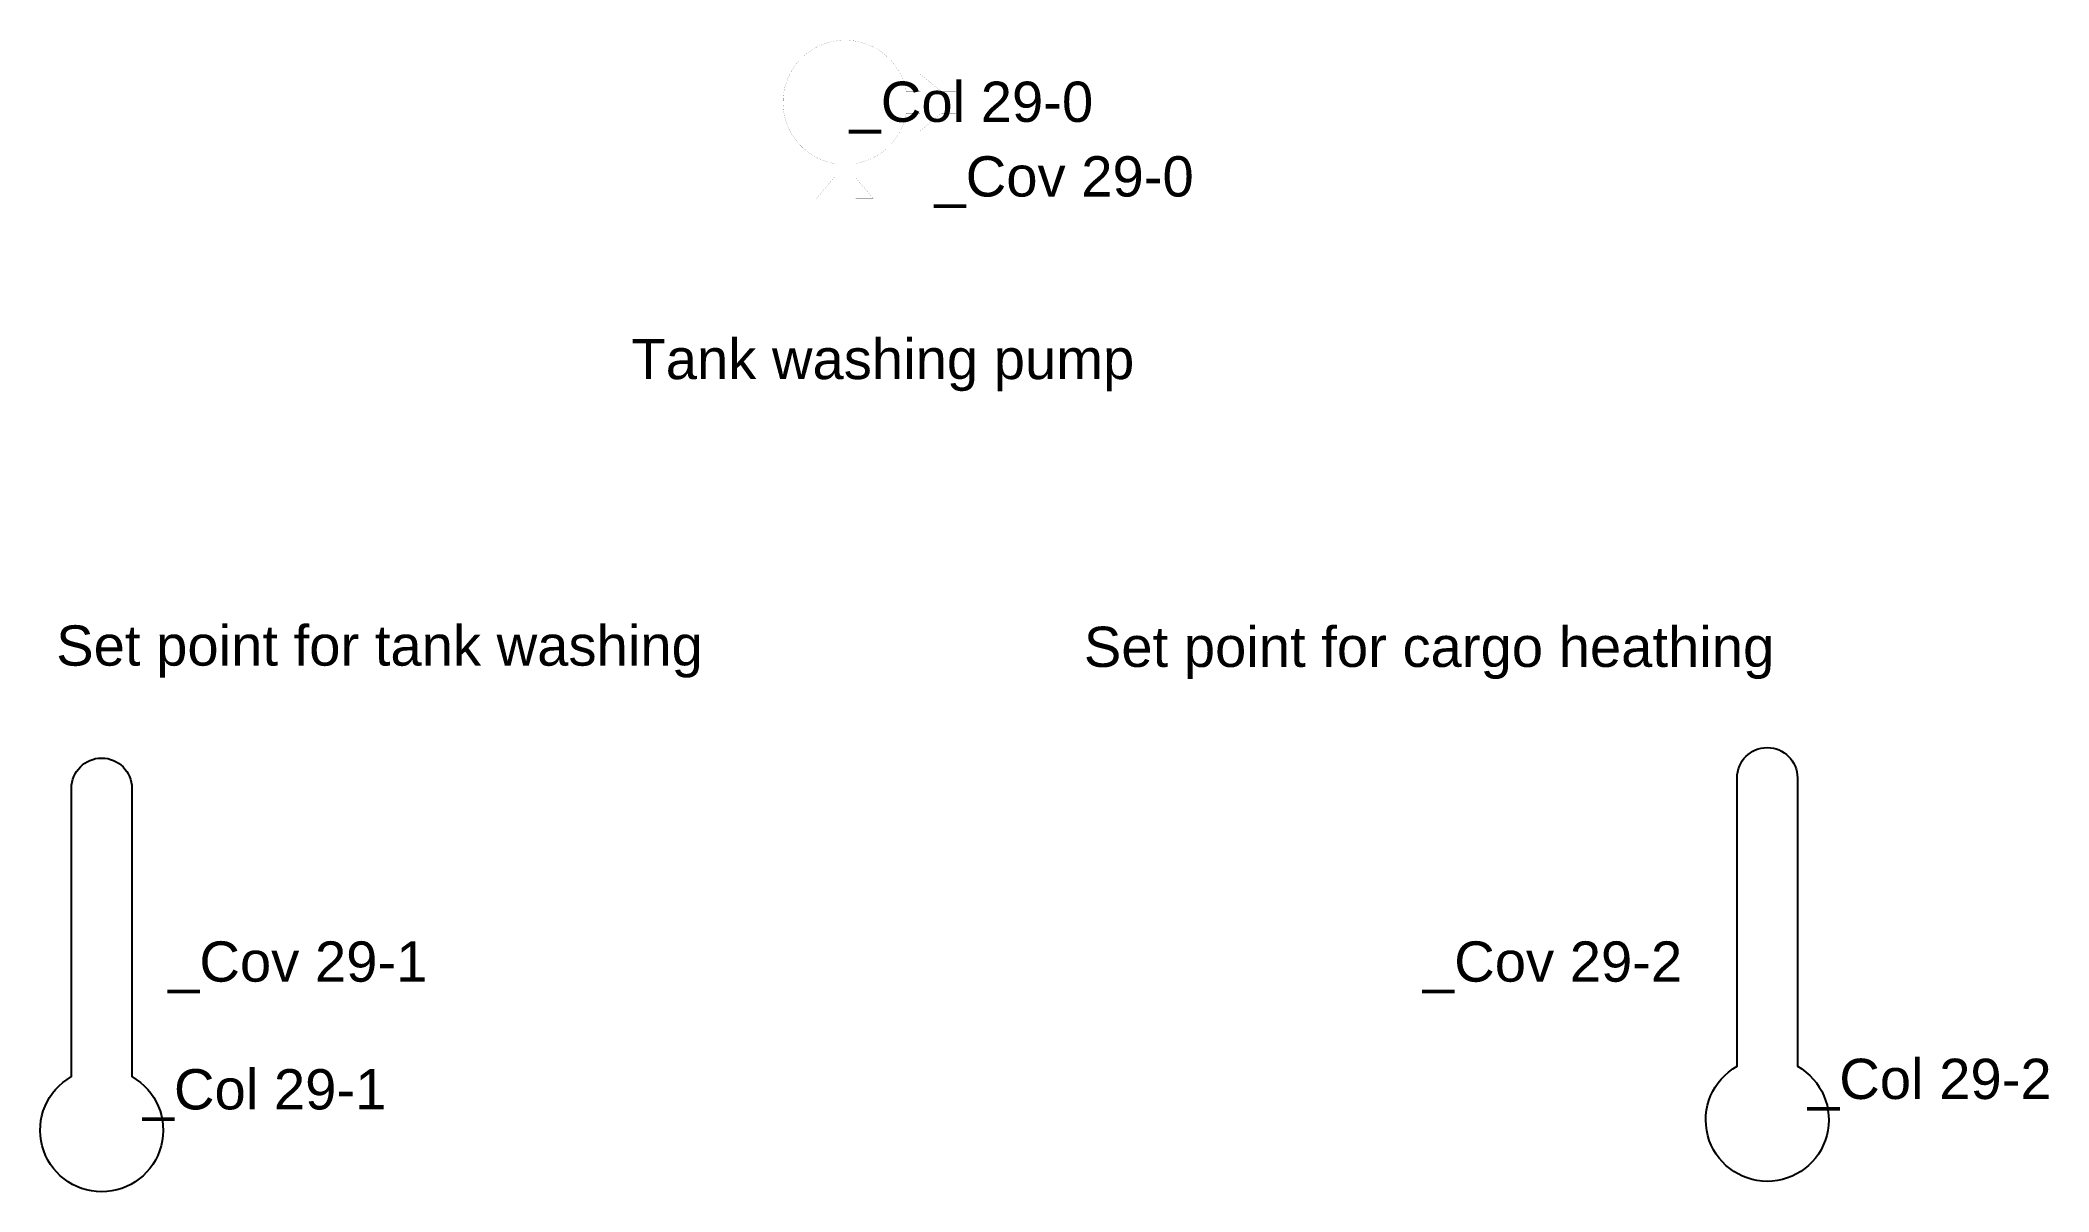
# Model space of a CAD drawing. Extents: x 73838 to 83824, y 5462 to 11182.
import ezdxf

# ---------------------------------------------------------------- set-up
doc = ezdxf.new("R2010")
doc.units = 0
doc.header["$MEASUREMENT"] = 0
for name, color, linetype in [('Omriss tanker', 20, 'CONTINUOUS'), ('Symboler', 42, 'CONTINUOUS'), ('TEKST', 7, 'CONTINUOUS')]:
    doc.layers.add(name, color=color, linetype=linetype)
doc.styles.add('ARIAL', font='ARIAL.TTF', dxfattribs={"height": 12})

msp = doc.modelspace()

# ---------------------------------------------------------------- linework, layer by layer
at = {"layer": 'Symboler', "linetype": 'Continuous', "const_width": 0.45}
msp.add_lwpolyline([(78389.3, 10819.7), (78389.3, 10925.5), (78319.8, 10925.5), (78213.6, 11014.2), (78213.6, 10925.5), (78144, 10925.5, 1.926208), (77786.2, 10569.5), (77786.2, 10501.3), (77697.5, 10395.2), (77786.2, 10395.2), (77786.2, 10167.8), (77892, 10167.8), (77892, 10394.3), (77979.8, 10394.3), (77892, 10500.6), (77892, 10569.2, 0.315826), (78144, 10819.7), (78212.7, 10819.7), (78212.7, 10731.9), (78319, 10819.7)], format="xyb", close=True, dxfattribs=at)
at = {"layer": 'Symboler', "linetype": 'Continuous'}
for points in [[(73994.1, 7466.4, -1), (74294.1, 7466.4), (74294.1, 6033.8, -3.813698), (73994.1, 6033.8)], [(82274.1, 7518.2, -1), (82574.1, 7518.2), (82574.1, 6085.6, -3.813698), (82274.1, 6085.6)]]:
    msp.add_lwpolyline(points, format="xyb", close=True, dxfattribs=at)

# ---------------------------------------------------------------- texts
at = {"layer": 'Omriss tanker', "linetype": 'Continuous', "char_height": 200, "attachment_point": 1, "style": 'ARIAL'}
for s, insert, width in [('Tank washing pump', (76777.5, 9698.6), 4234.27), ('Set point for tank washing', (73917.9, 8275.3), 10000), ('Set point for cargo heathing', (79026.7, 8269), 10000)]:
    msp.add_mtext(s, dxfattribs=dict(at, insert=insert, width=width))
at = {"layer": 'TEKST', "linetype": 'Continuous', "style": 'ARIAL'}
for s, p in [('_Col 29-0', (77861.9, 10776.4)), ('_Cov 29-0', (78284.1, 10405.7)), ('_Cov 29-1', (74474.4, 6505.5)), ('_Cov 29-2', (80712.4, 6505.5)), ('_Col 29-2', (82626.5, 5922.7)), ('_Col 29-1', (74348, 5870.9))]:
    msp.add_text(s, height=200, dxfattribs=at).set_placement(p)

doc.saveas('drawing.dxf')
